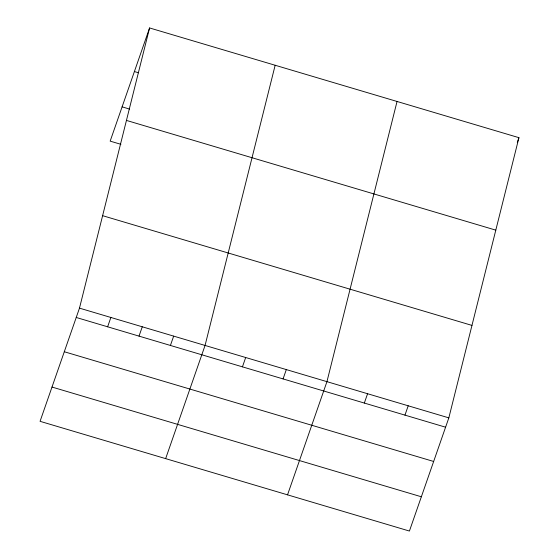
<?xml version="1.0" encoding="UTF-8"?>
<svg xmlns="http://www.w3.org/2000/svg" width="559" height="559" viewBox="0 0 559 559"><rect width="100%" height="100%" fill="white"/><g stroke="black" fill="none" stroke-linecap="round" stroke-linejoin="round"><path stroke-width="0.84" d="M79.483 308.142L149.581 27.95L518.934 137.675L448.835 417.866L409.419 531.05L40.066 421.325L79.483 308.142L448.835 417.866M275.161 65.256L205.062 345.448L165.646 458.632M397.044 101.465L326.945 381.657L287.536 494.841M149.581 27.95L110.165 141.134L120.905 144.32M107.628 326.798L110.878 317.47M139.023 336.12L142.272 326.798M170.418 345.448L173.667 336.12M242.445 366.844L245.687 357.522M283.071 378.918L286.32 369.59M364.328 403.06L367.577 393.732M404.961 415.127L408.21 405.799M517.306 142.342L518.934 137.675M134.398 71.552L138.527 72.775M122.1 106.86L129.534 109.068M126.446 120.416L495.798 230.14M102.611 215.676L471.971 325.408M76.234 317.47L445.586 427.195M64.299 351.744L433.651 461.468M52.001 387.052L421.353 496.776"/></g></svg>
